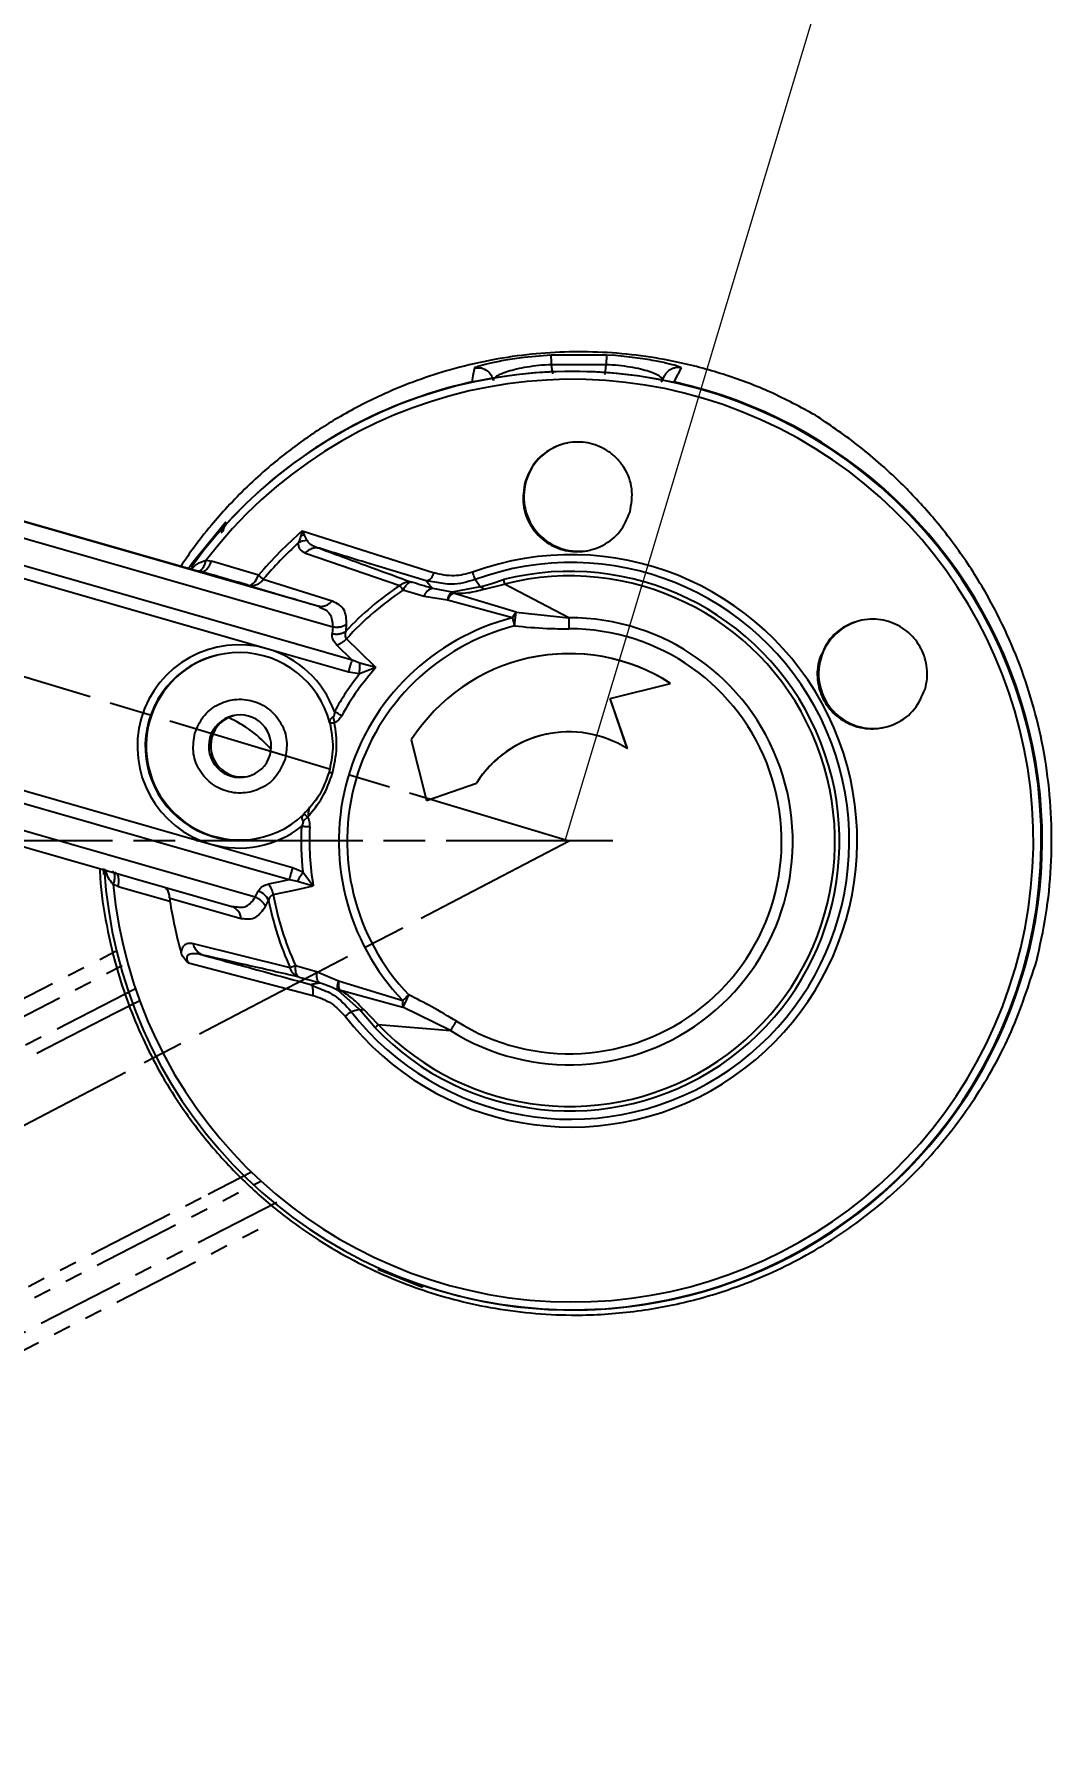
# Model space of a CAD drawing. Header units: millimetres. Extents: x 1663 to 4708, y 540 to 2693.
# Drawn here: x 4418.8 to 4492.1, y 1214.8 to 1337.5 of the extents above; entities that cross this region are included whole.
import ezdxf

# ---------------------------------------------------------------- set-up
doc = ezdxf.new("R2010")
doc.units = ezdxf.units.MM
doc.linetypes.add('AM_ISO08W050', pattern=[18, 12, -1.5, 3, -1.5])
doc.linetypes.add('PHANTOM', pattern=[12.7, 6.35, -1.27, 1.27, -1.27, 1.27, -1.27])
for name, color, linetype, lineweight in [('AM_5', 3, 'Continuous', 25), ('AM_7', 4, 'AM_ISO08W050', 25), ('标注', 3, 'Continuous', 13)]:
    doc.layers.add(name, color=color, linetype=linetype, lineweight=lineweight)
doc.styles.add('SLDTEXTSTYLE1', font='txt.shx', dxfattribs={"width": 0.7, "bigfont": 'gbcbig.shx'})
doc.dimstyles.new('SLDDIMSTYLE12$0', dxfattribs={"dimtxt": 12, "dimasz": 10, "dimexe": 0, "dimexo": 0.0625, "dimgap": 0.875, "dimtad": 1, "dimdec": 1, "dimlfac": 1.8, "dimrnd": 1e-09, "dimzin": 12, "dimdsep": 46, "dimtxsty": 'SLDTEXTSTYLE1', "dimcen": 0.09, "dimdle": 8.16, "dimclrd": 3, "dimclre": 3, "dimadec": 0, "dimazin": 3, "dimtfac": 1, "dimtdec": 1, "dimtofl": 0, "dimtmove": 0, "dimatfit": 3, "dimfxl": 0, "dimfrac": 2, "dimtolj": 1, "dimlwd": 5, "dimlwe": 5, "dimarcsym": 0})
doc.dimstyles.new('SLDDIMSTYLE12$2', dxfattribs={"dimtxt": 12, "dimasz": 10, "dimexe": 0, "dimexo": 0.0625, "dimgap": 0.875, "dimtad": 1, "dimdec": 1, "dimlfac": 1.8, "dimrnd": 1e-09, "dimzin": 12, "dimdsep": 46, "dimtxsty": 'SLDTEXTSTYLE1', "dimcen": 0.09, "dimdle": 8.16, "dimclrd": 3, "dimclre": 3, "dimadec": 0, "dimazin": 3, "dimtfac": 1, "dimtdec": 1, "dimtofl": 0, "dimtmove": 0, "dimatfit": 3, "dimfxl": 0, "dimfrac": 2, "dimtolj": 1, "dimlwd": 5, "dimlwe": 5, "dimarcsym": 0})

# ---------------------------------------------------------------- blocks, each defined once
blk = doc.blocks.new('*D78')
at = {"layer": 'Defpoints', "color": 0, "transparency": 16777216}
for p in [(4153.07, 1371.06), (4175.28, 1289.26), (4457.33, 1279.42), (4457.33, 1279.42), (4175.72, 1132.65)]:
    blk.add_point(p, dxfattribs=at)
at = {"layer": '标注', "color": 3, "linetype": 'Continuous', "lineweight": 5, "transparency": 16777216}
blk.add_arc((4457.33, 1279.42), 282.23, 165.2686, 205.498, dxfattribs=at)
at = {"layer": '标注', "color": 3, "transparency": 16777216}
for points in [[(4182.78, 1351.64), (4185.99, 1350.74), (4187.09, 1360.81)], [(4204.08, 1158.67), (4201.1, 1157.18), (4207.06, 1148.98)]]:
    blk.add_solid(points, dxfattribs=at)
at = {"layer": '标注', "color": 0, "transparency": 16777216, "insert": (4182.3, 1252.45), "char_height": 10, "attachment_point": 5, "rotation": 275.601, "style": 'SLDTEXTSTYLE1'}
blk.add_mtext('\\A1;60%%D', dxfattribs=at)
blk = doc.blocks.new('*D79')
at = {"layer": 'AM_5', "color": 3, "lineweight": 5, "transparency": 16777216}
blk.add_line((4206.77, 1279.45), (4205.32, 1279.45), dxfattribs=at)
at = {"layer": 'AM_5', "color": 3, "linetype": 'Continuous', "lineweight": 5, "transparency": 16777216}
blk.add_arc((4457.23, 1279.45), 251.91, 165.5129, 177.7254, dxfattribs=at)
at = {"layer": 'AM_5', "color": 3, "transparency": 16777216}
for points in [[(4211.72, 1342.92), (4214.93, 1342.02), (4216.02, 1352.1)], [(4207.18, 1289.42), (4203.85, 1289.48), (4205.32, 1279.45)]]:
    blk.add_solid(points, dxfattribs=at)
at = {"layer": 'Defpoints', "color": 0, "transparency": 16777216}
for p in [(4153.07, 1371.06), (4210.09, 1328.27), (4206.83, 1279.45), (4457.33, 1279.42), (4460.48, 1279.45)]:
    blk.add_point(p, dxfattribs=at)
at = {"layer": 'AM_5', "color": 0, "transparency": 16777216, "insert": (4201.2, 1317.17), "char_height": 12, "attachment_point": 5, "rotation": 81.6192, "style": 'SLDTEXTSTYLE1'}
blk.add_mtext('\\A1;15%%D', dxfattribs=at)
blk = doc.blocks.new('*D63')
at = {"layer": 'AM_5', "color": 3, "linetype": 'Continuous', "lineweight": 5, "transparency": 16777216}
for p, q in [((4220.4, 1352.02), (4237.83, 1409.88)), ((4465.25, 1341.38), (4247.4, 1407))]:
    blk.add_line(p, q, dxfattribs=at)
at = {"layer": 'AM_5', "color": 3, "lineweight": 5, "transparency": 16777216}
blk.add_line((4457.07, 1279.54), (4474.83, 1338.5), dxfattribs=at)
at = {"layer": 'AM_5', "color": 3, "transparency": 16777216}
for points in [[(4247.89, 1408.59), (4246.92, 1405.4), (4237.83, 1409.88)], [(4465.74, 1342.98), (4464.77, 1339.79), (4474.83, 1338.5)]]:
    blk.add_solid(points, dxfattribs=at)
at = {"layer": 'Defpoints', "color": 0, "transparency": 16777216}
for p in [(4237.83, 1409.88), (4220.38, 1351.96), (4457.05, 1279.48)]:
    blk.add_point(p, dxfattribs=at)
at = {"layer": 'AM_5', "color": 0, "transparency": 16777216, "insert": (4358.31, 1380.77), "char_height": 12, "attachment_point": 5, "rotation": 343.2384, "style": 'SLDTEXTSTYLE1'}
blk.add_mtext('\\A1;225', dxfattribs=at)

msp = doc.modelspace()

# ---------------------------------------------------------------- linework, layer by layer
at = {"color": 7, "linetype": 'Continuous', "lineweight": 25}
for p, q in [((4456.019, 1314.4), (4454.09, 1314.224)), ((4460.041, 1314.4), (4456.019, 1314.4)), ((4460.663, 1314.357), (4460.041, 1314.4)), ((4450.579, 1313.513), (4450.515, 1313.473)), ((4459.987, 1313.706), (4456.052, 1313.706)), ((4456.052, 1313.706), (4456.138, 1313.047)), ((4459.987, 1313.706), (4459.903, 1312.998)), ((4465.422, 1313.473), (4465.191, 1313.583)), ((4450.482, 1312.467), (4450.466, 1312.464)), ((4454.228, 1305.304), (4454.161, 1305.29)), ((4415.453, 1303.179), (4439.248, 1296.356)), ((4430.746, 1298.809), (4415.483, 1303.186)), ((4415.109, 1302.091), (4440.321, 1294.861)), ((4438.128, 1301.748), (4438.031, 1301.39)), ((4438.128, 1301.748), (4447.611, 1298.731)), ((4438.128, 1301.748), (4438.281, 1301.453)), ((4441.715, 1292.459), (4414.557, 1300.247)), ((4431.208, 1299.645), (4431.597, 1299.565)), ((4434.985, 1298.562), (4431.597, 1299.565)), ((4438.361, 1300.16), (4445.148, 1297.824)), ((4435.588, 1293.277), (4414.305, 1299.381)), ((4430.144, 1298.981), (4430.16, 1299.029)), ((4430.638, 1298.866), (4430.833, 1298.828)), ((4430.833, 1298.828), (4430.746, 1298.809)), ((4435.325, 1298.269), (4440.277, 1296.718)), ((4447.036, 1298.149), (4443.099, 1299.351)), ((4434.236, 1297.842), (4434.527, 1297.756)), ((4446.894, 1297.033), (4445.373, 1297.477)), ((4448.587, 1296.758), (4446.894, 1297.033)), ((4447.679, 1298.067), (4447.036, 1298.149)), ((4448.907, 1297.348), (4447.519, 1297.601)), ((4450.935, 1297.715), (4448.907, 1297.348)), ((4453.515, 1295.906), (4448.997, 1297.276)), ((4450.935, 1297.715), (4450.561, 1298.244)), ((4450.935, 1297.715), (4451.771, 1297.978)), ((4451.223, 1297.565), (4452.686, 1297.924)), ((4451.771, 1297.978), (4452.613, 1298.243)), ((4457.321, 1295.502), (4452.686, 1297.924)), ((4439.248, 1296.356), (4439.376, 1296.269)), ((4439.248, 1296.356), (4439.519, 1296.323)), ((4439.502, 1296.326), (4439.484, 1296.27)), ((4453.255, 1295.497), (4448.587, 1296.758)), ((4453.515, 1295.906), (4457.321, 1295.502)), ((4440.321, 1294.861), (4440.273, 1294.36)), ((4441.296, 1295.02), (4441.26, 1294.531)), ((4441.715, 1292.459), (4440.627, 1293.527)), ((4441.463, 1291.592), (4435.588, 1293.277)), ((4442.279, 1292.228), (4441.715, 1292.459)), ((4443.43, 1291.926), (4442.279, 1292.228)), ((4454.507, 1292.62), (4454.495, 1292.618)), ((4475.442, 1292.557), (4475.353, 1292.538)), ((4442.254, 1291.462), (4441.463, 1291.592)), ((4443.43, 1291.926), (4442.254, 1291.462)), ((4460.281, 1289.693), (4464.631, 1290.778)), ((4460.292, 1289.695), (4460.281, 1289.693)), ((4461.522, 1286.089), (4460.281, 1289.693)), ((4460.292, 1289.695), (4464.642, 1290.78)), ((4461.533, 1286.092), (4460.292, 1289.695)), ((4464.642, 1290.78), (4464.631, 1290.778)), ((4427.09, 1288.11), (4427.157, 1288.124)), ((4440.105, 1287.993), (4440.14, 1287.914)), ((4440.342, 1288.35), (4440.448, 1287.947)), ((4431.483, 1286.884), (4431.628, 1286.915)), ((4445.977, 1286.716), (4447.062, 1282.366)), ((4461.533, 1286.092), (4461.522, 1286.089)), ((4410.274, 1285.322), (4431.557, 1279.219)), ((4410.03, 1284.458), (4437.188, 1276.67)), ((4447.062, 1282.366), (4450.666, 1283.606)), ((4447.073, 1282.368), (4450.677, 1283.609)), ((4450.677, 1283.609), (4450.666, 1283.606)), ((4434.74, 1275.395), (4409.528, 1282.625)), ((4447.073, 1282.368), (4447.062, 1282.366)), ((4409.252, 1281.551), (4433.06, 1274.723)), ((4438.503, 1281.163), (4438.2, 1280.878)), ((4431.557, 1279.219), (4437.432, 1277.534)), ((4423.801, 1277.453), (4423.828, 1277.044)), ((4437.432, 1277.534), (4438.172, 1277.226)), ((4424.891, 1276.178), (4424.519, 1276.318)), ((4424.891, 1276.178), (4428.608, 1275.126)), ((4437.188, 1276.67), (4437.788, 1276.565)), ((4437.788, 1276.565), (4438.923, 1276.208)), ((4438.172, 1277.226), (4438.923, 1276.208)), ((4428.592, 1275.32), (4433.729, 1273.879)), ((4434.74, 1275.395), (4434.963, 1275.839)), ((4435.482, 1274.742), (4435.708, 1275.169)), ((4433.046, 1274.727), (4433.212, 1274.73)), ((4433.304, 1274.669), (4433.286, 1274.614)), ((4437.261, 1270.316), (4430.301, 1272.05)), ((4429.952, 1270.669), (4438.897, 1268.339)), ((4437.634, 1270.487), (4439.157, 1270.051)), ((4439.157, 1270.051), (4440.738, 1269.381)), ((4490.022, 1270.169), (4490.006, 1270.166)), ((4438.8, 1269.056), (4438.715, 1269.129)), ((4438.715, 1269.129), (4439.239, 1268.886)), ((4440.738, 1269.381), (4445.359, 1267.96)), ((4426.433, 1267.95), (4424.673, 1267.046)), ((4442.226, 1267.341), (4440.699, 1268.719)), ((4440.812, 1268.729), (4445.364, 1267.479)), ((4441.653, 1267.174), (4442.226, 1267.341)), ((4442.839, 1266.627), (4442.226, 1267.341)), ((4443.599, 1266.232), (4442.549, 1267.311)), ((4443.37, 1266.007), (4442.839, 1266.627)), ((4448.806, 1265.801), (4445.364, 1267.479)), ((4443.599, 1266.232), (4448.806, 1265.801)), ((4431.354, 1254.036), (4434.464, 1255.633)), ((4443.557, 1248.637), (4446.789, 1247.355)), ((4446.799, 1247.483), (4446.796, 1247.477)), ((4464.664, 1246.474), (4464.68, 1246.478))]:
    msp.add_line(p, q, dxfattribs=at)
at = {"color": 7, "linetype": 'PHANTOM', "lineweight": 25}
for p, q in [((4403.215, 1260.488), (4425.235, 1271.795)), ((4403.709, 1259.459), (4425.555, 1270.677)), ((4426.128, 1268.807), (4404.568, 1257.737)), ((4424.673, 1267.046), (4404.976, 1256.932)), ((4412.071, 1243.126), (4435.158, 1254.98)), ((4411.657, 1243.923), (4431.354, 1254.036)), ((4436.291, 1253.426), (4412.96, 1241.446)), ((4413.493, 1240.473), (4435.526, 1251.787))]:
    msp.add_line(p, q, dxfattribs=at)
at = {"color": 7, "linetype": 'Continuous', "lineweight": 25, "flags": 128}
for points in [[(4450.515, 1313.473), (4450.409, 1312.908), (4450.327, 1312.463)], [(4464.89, 1312.463), (4465.188, 1313.029), (4465.422, 1313.473)], [(4450.584, 1312.489), (4450.55, 1312.489), (4450.327, 1312.463)], [(4464.206, 1312.936), (4463.965, 1312.479), (4463.945, 1312.442)], [(4432.617, 1302.373), (4430.251, 1299.478), (4429.886, 1298.966)], [(4432.693, 1302.286), (4432.651, 1302.335), (4432.617, 1302.373)], [(4434.236, 1297.842), (4434.328, 1297.834), (4434.426, 1297.857), (4434.527, 1297.911), (4434.629, 1297.994), (4434.729, 1298.105), (4434.823, 1298.239), (4434.91, 1298.393), (4434.985, 1298.562)], [(4443.43, 1291.926), (4442.25, 1293.081), (4441.322, 1293.99)], [(4435.702, 1276.35), (4436.535, 1276.529), (4437.188, 1276.67)], [(4436.046, 1275.591), (4437.658, 1275.937), (4438.923, 1276.208)], [(4446.796, 1247.477), (4446.792, 1247.409), (4446.789, 1247.355)]]:
    msp.add_lwpolyline(points, dxfattribs=at)
at = {"color": 7, "linetype": 'Continuous', "lineweight": 25}
for centre, radius, start, end in [((4457.565, 1279.47), 33.749, 343.99795, 144.37216), ((4457.58, 1279.472), 33.75, 343.99967, 102.14019), ((4457.556, 1279.468), 33.187, 185.44631, 142.55572), ((4457.608, 1279.481), 33.776, 102.44988, 137.53256), ((4457.608, 1279.479), 33.778, 251.33315, 77.54961), ((4458.013, 1304.219), 3.937, 102.14289, 164.00219), ((4458.013, 1304.219), 3.937, 163.99967, 282.14019), ((4457.535, 1279.464), 29.55, 131.05303, 139.73783), ((4457.53, 1279.463), 29.098, 132.57575, 139.73778), ((4438.462, 1299.81), 1.245, 89.51081, 119.80629), ((4438.575, 1299.769), 1.71, 99.92431, 108.57758), ((4457.483, 1279.452), 20.585, 217.80792, 110.19454), ((4434.479, 1298.826), 1.013, 256.13749, 326.65871), ((4408.461, 1267.453), 40.882, 48.9186, 49.54784), ((4457.474, 1279.45), 20.025, 217.80792, 110.19454), ((4457.387, 1279.431), 19.408, 223.76375, 104.2387), ((4457.379, 1279.43), 19.081, 223.76387, 104.23864), ((4446.84, 1298.918), 0.793, 284.25693, 346.38415), ((4457.384, 1279.432), 22.091, 123.62673, 136.87996), ((4457.38, 1279.431), 21.676, 123.6355, 137.80261), ((4473.003, 1315.684), 33.09, 212.6677, 213.38343), ((4447.651, 1296.827), 0.785, 99.68998, 164.75306), ((4449.669, 1296.323), 1.166, 125.1911, 158.08506), ((4454.64, 1294.903), 1.507, 138.28952, 156.79982), ((4457.349, 1279.423), 16.587, 104.28896, 223.71352), ((4457.347, 1279.422), 15.988, 104.28897, 223.71351), ((4457.349, 1279.423), 16.079, 237.90451, 90.09862), ((4457.346, 1279.422), 15.284, 237.90204, 90.10104), ((4546.264, 1318.582), 95.831, 193.93929, 194.29763), ((4479.227, 1291.472), 3.937, 102.14289, 164.00219), ((4433.573, 1286.248), 7.312, 74.0024, 254.00006), ((4433.578, 1286.249), 6.75, 14.63064, 164.00143), ((4433.646, 1286.264), 6.75, 102.1429, 164.00218), ((4433.573, 1286.248), 7.312, 19.98893, 73.99815), ((4457.335, 1279.421), 13.499, 57.28113, 147.28505), ((4457.346, 1279.423), 13.499, 57.2812, 102.14227), ((4479.227, 1291.471), 3.937, 163.99967, 282.14019), ((4457.364, 1279.427), 19.317, 141.46177, 151.14852), ((4457.362, 1279.426), 18.717, 138.10256, 151.14854), ((4433.646, 1286.264), 2.25, 343.99745, 164.00009), ((4433.791, 1286.295), 2.25, 104.03604, 164.00205), ((4370.384, 1161.551), 145.215, 60.91799, 61.15396), ((4433.579, 1286.249), 6.75, 163.9984, 313.36529), ((4433.646, 1286.264), 6.75, 163.99975, 282.14011), ((4429.184, 1280.243), 8.855, 40.83204, 65.81779), ((4457.335, 1279.42), 7.874, 57.88144, 147.88541), ((4433.646, 1286.263), 2.25, 163.99745, 344.00009), ((4433.791, 1286.295), 2.25, 163.99943, 280.24751), ((4457.346, 1279.423), 7.874, 102.14271, 147.88527), ((4433.573, 1286.247), 7.312, 253.99862, 308.0114), ((4457.365, 1279.426), 19.318, 176.85372, 186.53999), ((4457.363, 1279.426), 18.719, 176.85373, 189.89901), ((4457.565, 1279.468), 33.748, 183.43897, 344.001), ((4434.352, 1275.279), 1.723, 10.4509, 38.42547), ((4457.536, 1279.463), 29.252, 188.52543, 195.91771), ((4434.529, 1274.607), 1.307, 25.50508, 70.60837), ((4457.387, 1279.431), 22.093, 191.12072, 204.365), ((4457.382, 1279.43), 21.678, 190.19887, 204.3629), ((4496.467, 1140.916), 142.302, 114.42078, 114.58603), ((4457.581, 1279.471), 33.748, 282.14308, 344.002), ((4446.813, 1267.735), 1.471, 171.18744, 190.00395), ((4571.251, 1137.127), 181.565, 133.70869, 133.89737), ((4498.381, 1242.757), 58.497, 154.02865, 154.99957)]:
    msp.add_arc(centre, radius, start, end, dxfattribs=at)
for points, knots in [([(4475.055, 1310.075), (4473.999, 1310.646), (4471.968, 1311.741), (4468.654, 1313.002), (4464.648, 1314.097), (4459.796, 1314.74), (4454.173, 1314.559), (4449.717, 1313.671), (4446.368, 1312.588), (4443.688, 1311.499), (4440.94, 1310.084), (4438.175, 1308.307), (4435.967, 1306.588), (4434.167, 1304.954), (4432.794, 1303.554), (4431.471, 1302.044), (4430.339, 1300.621), (4429.656, 1299.597), (4429.39, 1299.198)], [0, 0, 0, 0, 0.0716141, 0.1376427, 0.2038002, 0.3043716, 0.402157, 0.5046925, 0.5521038, 0.6009821, 0.6712151, 0.7340966, 0.7994339, 0.8433201, 0.8852981, 0.9222529, 0.9697109, 1, 1, 1, 1]), ([(4454.09, 1314.224), (4453.628, 1314.16), (4452.693, 1314.028), (4451.651, 1313.811), (4450.887, 1313.622), (4450.683, 1313.55), (4450.579, 1313.513)], [0, 0, 0, 0, 0.2467046, 0.4997683, 0.7468748, 1, 1, 1, 1]), ([(4456.019, 1314.4), (4456.019, 1314.388), (4456.019, 1314.365), (4456.025, 1314.214), (4456.036, 1313.992), (4456.047, 1313.8), (4456.052, 1313.706)], [0, 0, 0, 0, 0.244843, 0.5001263, 0.7553423, 1, 1, 1, 1]), ([(4460.041, 1314.4), (4460.039, 1314.388), (4460.034, 1314.364), (4460.022, 1314.213), (4460.006, 1313.995), (4459.994, 1313.802), (4459.988, 1313.706)], [0, 0, 0, 0, 0.2506754, 0.4980464, 0.7510697, 1, 1, 1, 1]), ([(4465.191, 1313.583), (4465.016, 1313.636), (4464.672, 1313.74), (4463.65, 1313.965), (4462.317, 1314.197), (4461.211, 1314.304), (4460.663, 1314.357)], [0, 0, 0, 0, 0.2491031, 0.4901997, 0.7472817, 1, 1, 1, 1]), ([(4450.515, 1313.473), (4450.685, 1313.488), (4451.023, 1313.517), (4451.455, 1313.291), (4451.75, 1312.963), (4451.825, 1312.707), (4451.863, 1312.58)], [0, 0, 0, 0, 0.2799949, 0.5581407, 0.7800037, 1, 1, 1, 1]), ([(4456.052, 1313.706), (4455.749, 1313.689), (4455.142, 1313.654), (4454.286, 1313.537), (4453.529, 1313.386), (4452.695, 1313.156), (4451.984, 1312.851), (4451.904, 1312.671), (4451.863, 1312.58)], [0, 0, 0, 0, 0.1216848, 0.2436394, 0.3665866, 0.4908705, 0.7427966, 1, 1, 1, 1]), ([(4464.074, 1312.579), (4464.046, 1312.67), (4463.991, 1312.851), (4463.311, 1313.155), (4462.495, 1313.386), (4461.749, 1313.537), (4460.898, 1313.655), (4460.291, 1313.689), (4459.988, 1313.706)], [0, 0, 0, 0, 0.25669183, 0.50843056, 0.63281467, 0.75589912, 0.87804396, 1, 1, 1, 1]), ([(4465.422, 1313.473), (4465.348, 1313.485), (4465.199, 1313.509), (4464.972, 1313.487), (4464.754, 1313.424), (4464.554, 1313.318), (4464.381, 1313.174), (4464.264, 1313.043), (4464.22, 1312.954), (4464.21, 1312.934)], [0, 0, 0, 0, 0.1570011, 0.3172009, 0.4773885, 0.6343544, 0.7913438, 0.9515396, 1, 1, 1, 1]), ([(4490.967, 1270.781), (4491.217, 1271.89), (4491.717, 1274.107), (4492.062, 1277.571), (4492.088, 1281.052), (4491.771, 1284.489), (4491.137, 1287.821), (4490.215, 1291.003), (4489.037, 1294.008), (4487.521, 1297.053), (4485.649, 1300.041), (4483.459, 1302.858), (4480.877, 1305.601), (4477.948, 1308.131), (4476.034, 1309.417), (4475.055, 1310.075)], [0, 0, 0, 0, 0.0627951, 0.1255982, 0.1880794, 0.2505771, 0.3126556, 0.3746993, 0.4372762, 0.5009385, 0.5820109, 0.6649965, 0.7507977, 0.8724761, 1, 1, 1, 1]), ([(4461.719, 1303.117), (4461.811, 1303.67), (4461.99, 1304.751), (4461.484, 1306.087), (4460.821, 1306.945), (4460.229, 1307.453), (4459.568, 1307.827), (4458.863, 1308.064), (4458.135, 1308.164), (4457.405, 1308.128), (4456.689, 1307.958), (4455.774, 1307.549), (4454.745, 1306.696), (4454.362, 1305.773), (4454.161, 1305.29)], [0, 0, 0, 0, 0.1454096, 0.2843678, 0.3500183, 0.4113214, 0.4701235, 0.5269841, 0.5816264, 0.6365696, 0.6922624, 0.749136, 0.868448, 1, 1, 1, 1]), ([(4454.161, 1305.29), (4454.072, 1304.732), (4453.893, 1303.616), (4454.498, 1302.056), (4455.443, 1301.057), (4456.362, 1300.556), (4457.056, 1300.334), (4457.764, 1300.242), (4458.466, 1300.278), (4459.156, 1300.438), (4460.065, 1300.831), (4461.113, 1301.675), (4461.509, 1302.617), (4461.719, 1303.117)], [0, 0, 0, 0, 0.1426319, 0.2854821, 0.4161443, 0.4747377, 0.529504, 0.5816768, 0.6338546, 0.6858561, 0.7410149, 0.8625746, 1, 1, 1, 1]), ([(4432.617, 1302.373), (4432.562, 1302.306), (4432.455, 1302.176), (4432.358, 1301.944), (4432.316, 1301.744), (4432.325, 1301.625), (4432.329, 1301.587)], [0, 0, 0, 0, 0.3001412, 0.5845824, 0.8690123, 1, 1, 1, 1]), ([(4432.693, 1302.286), (4432.641, 1302.221), (4432.537, 1302.09), (4432.445, 1301.883), (4432.425, 1301.745), (4432.417, 1301.691)], [0, 0, 0, 0, 0.3723099, 0.7541245, 1, 1, 1, 1]), ([(4437.843, 1300.891), (4437.841, 1300.8), (4437.838, 1300.606), (4437.995, 1300.336), (4438.216, 1300.23), (4438.361, 1300.16)], [0, 0, 0, 0, 0.2320046, 0.4979825, 1, 1, 1, 1]), ([(4438.031, 1301.39), (4437.997, 1301.286), (4437.939, 1301.108), (4437.872, 1300.955), (4437.843, 1300.891)], [0, 0, 0, 0, 0.5830316, 1, 1, 1, 1]), ([(4438.473, 1301.055), (4438.443, 1301.12), (4438.387, 1301.242), (4438.314, 1301.386), (4438.281, 1301.453)], [0, 0, 0, 0, 0.5364801, 1, 1, 1, 1]), ([(4438.473, 1301.055), (4438.511, 1300.999), (4438.597, 1300.869), (4438.894, 1300.675), (4439.175, 1300.568), (4439.364, 1300.497)], [0, 0, 0, 0, 0.2031095, 0.4647797, 1, 1, 1, 1]), ([(4430.16, 1299.029), (4430.335, 1299.181), (4430.642, 1299.449), (4431.037, 1299.586), (4431.208, 1299.645)], [0, 0, 0, 0, 0.5684211, 1, 1, 1, 1]), ([(4430.638, 1298.866), (4430.693, 1298.872), (4430.805, 1298.884), (4430.971, 1299.051), (4431.116, 1299.31), (4431.178, 1299.536), (4431.208, 1299.645)], [0, 0, 0, 0, 0.2432266, 0.5000017, 0.7567759, 1, 1, 1, 1]), ([(4430.833, 1298.828), (4430.895, 1298.823), (4431.022, 1298.814), (4431.238, 1298.966), (4431.444, 1299.222), (4431.547, 1299.453), (4431.597, 1299.565)], [0, 0, 0, 0, 0.2423334, 0.4999392, 0.757578, 1, 1, 1, 1]), ([(4439.364, 1300.497), (4439.278, 1300.512), (4439.103, 1300.543), (4438.829, 1300.487), (4438.57, 1300.364), (4438.43, 1300.227), (4438.361, 1300.16)], [0, 0, 0, 0, 0.2454954, 0.5, 0.7545047, 1, 1, 1, 1]), ([(4439.364, 1300.497), (4440.618, 1300.034), (4442.771, 1299.24), (4445.065, 1298.408), (4446.024, 1298.06)], [0, 0, 0, 0, 0.5820752, 1, 1, 1, 1]), ([(4443.099, 1299.351), (4443.015, 1299.377), (4441.752, 1299.762), (4440.517, 1300.142), (4439.364, 1300.497)], [0, 0, 0, 0, 0.0662016, 1, 1, 1, 1]), ([(4434.236, 1297.842), (4433.595, 1298.028), (4432.459, 1298.357), (4431.327, 1298.685), (4430.833, 1298.828)], [0, 0, 0, 0, 0.5642907, 1, 1, 1, 1]), ([(4450.377, 1298.771), (4449.937, 1298.655), (4448.989, 1298.404), (4448.092, 1298.617), (4447.611, 1298.731)], [0, 0, 0, 0, 0.4644483, 1, 1, 1, 1]), ([(4434.527, 1297.756), (4435.381, 1297.503), (4436.934, 1297.041), (4438.529, 1296.569), (4439.248, 1296.356)], [0, 0, 0, 0, 0.5495061, 1, 1, 1, 1]), ([(4446.024, 1298.061), (4445.972, 1298.062), (4445.902, 1298.063), (4445.789, 1298.007), (4445.674, 1297.922), (4445.521, 1297.751), (4445.422, 1297.569), (4445.373, 1297.478)], [0, 0, 0, 0, 0.2498451, 0.3419699, 0.5003268, 0.7501647, 1, 1, 1, 1]), ([(4447.519, 1297.601), (4447.243, 1297.686), (4446.743, 1297.839), (4446.246, 1297.992), (4446.024, 1298.06)], [0, 0, 0, 0, 0.5530907, 1, 1, 1, 1]), ([(4447.519, 1297.601), (4447.428, 1297.704), (4447.266, 1297.887), (4447.106, 1298.069), (4447.036, 1298.149)], [0, 0, 0, 0, 0.5617548, 1, 1, 1, 1]), ([(4450.561, 1298.244), (4450.001, 1298.081), (4449.029, 1297.799), (4448.08, 1297.987), (4447.679, 1298.067)], [0, 0, 0, 0, 0.5775061, 1, 1, 1, 1]), ([(4448.587, 1296.758), (4448.607, 1296.84), (4448.648, 1297.004), (4448.728, 1297.188), (4448.807, 1297.299), (4448.867, 1297.338), (4448.897, 1297.346), (4448.906, 1297.348), (4448.907, 1297.348)], [0, 0, 0, 0, 0.2498824, 0.4997694, 0.7496604, 0.9255481, 0.9908934, 1, 1, 1, 1]), ([(4448.997, 1297.276), (4448.997, 1297.276), (4448.997, 1297.276), (4448.997, 1297.276), (4448.997, 1297.276), (4448.983, 1297.295), (4448.955, 1297.329), (4448.924, 1297.341), (4448.907, 1297.348)], [0, 0, 0, 0, 0.0000335, 0.000106, 0.0003683, 0.001362, 0.4820163, 1, 1, 1, 1]), ([(4448.997, 1297.276), (4449.126, 1297.271), (4449.48, 1297.259), (4450.233, 1297.304), (4450.835, 1297.463), (4451.223, 1297.565)], [0, 0, 0, 0, 0.1685681, 0.4640042, 1, 1, 1, 1]), ([(4450.935, 1297.715), (4450.978, 1297.713), (4451.063, 1297.709), (4451.17, 1297.613), (4451.223, 1297.565)], [0, 0, 0, 0, 0.5021576, 1, 1, 1, 1]), ([(4439.376, 1296.269), (4439.667, 1296.139), (4440.243, 1295.882), (4440.295, 1295.199), (4440.321, 1294.861)], [0, 0, 0, 0, 0.504897, 1, 1, 1, 1]), ([(4439.519, 1296.323), (4439.614, 1296.335), (4439.804, 1296.359), (4440.07, 1296.5), (4440.209, 1296.647), (4440.277, 1296.718)], [0, 0, 0, 0, 0.3395659, 0.6771788, 1, 1, 1, 1]), ([(4440.277, 1296.718), (4440.615, 1296.553), (4441.24, 1296.247), (4441.279, 1295.406), (4441.296, 1295.02)], [0, 0, 0, 0, 0.5395057, 1, 1, 1, 1]), ([(4453.401, 1294.915), (4453.413, 1295), (4453.437, 1295.176), (4453.452, 1295.443), (4453.499, 1295.71), (4453.509, 1295.837), (4453.515, 1295.906)], [0, 0, 0, 0, 0.2100867, 0.4354712, 0.6954439, 1, 1, 1, 1]), ([(4440.321, 1294.861), (4440.405, 1294.847), (4440.575, 1294.82), (4440.835, 1294.839), (4441.085, 1294.902), (4441.226, 1294.98), (4441.296, 1295.02)], [0, 0, 0, 0, 0.2424888, 0.4944094, 0.7492399, 1, 1, 1, 1]), ([(4453.401, 1294.915), (4454.178, 1294.844), (4455.482, 1294.724), (4456.791, 1294.711), (4457.319, 1294.706)], [0, 0, 0, 0, 0.5961974, 1, 1, 1, 1]), ([(4482.954, 1290.374), (4483.012, 1290.622), (4483.125, 1291.11), (4483.112, 1291.873), (4482.967, 1292.604), (4482.69, 1293.284), (4482.296, 1293.897), (4481.618, 1294.617), (4480.497, 1295.271), (4478.933, 1295.495), (4477.366, 1295.083), (4476.024, 1294.087), (4475.573, 1293.047), (4475.353, 1292.538)], [0, 0, 0, 0, 0.0608535, 0.1193328, 0.1758288, 0.2307749, 0.2847904, 0.339989, 0.4550176, 0.579343, 0.7165648, 0.8612718, 1, 1, 1, 1]), ([(4440.273, 1294.36), (4440.359, 1294.347), (4440.534, 1294.32), (4440.8, 1294.343), (4441.051, 1294.41), (4441.191, 1294.491), (4441.26, 1294.531)], [0, 0, 0, 0, 0.2465031, 0.5000051, 0.7535045, 1, 1, 1, 1]), ([(4440.627, 1293.527), (4440.518, 1293.657), (4440.286, 1293.933), (4440.278, 1294.213), (4440.273, 1294.36)], [0, 0, 0, 0, 0.471381, 1, 1, 1, 1]), ([(4441.322, 1293.99), (4441.269, 1293.938), (4441.162, 1293.832), (4440.984, 1293.7), (4440.802, 1293.593), (4440.685, 1293.549), (4440.627, 1293.527)], [0, 0, 0, 0, 0.2474529, 0.4999677, 0.7524992, 1, 1, 1, 1]), ([(4441.26, 1294.531), (4441.231, 1294.428), (4441.191, 1294.282), (4441.24, 1294.095), (4441.295, 1294.024), (4441.322, 1293.99)], [0, 0, 0, 0, 0.5578773, 0.7889784, 1, 1, 1, 1]), ([(4442.254, 1291.462), (4442.256, 1291.532), (4442.26, 1291.674), (4442.267, 1291.878), (4442.273, 1292.068), (4442.277, 1292.175), (4442.279, 1292.228)], [0, 0, 0, 0, 0.250968, 0.5042543, 0.7553572, 1, 1, 1, 1]), ([(4475.353, 1292.538), (4475.294, 1292.282), (4475.181, 1291.795), (4475.195, 1291.036), (4475.336, 1290.319), (4475.603, 1289.653), (4475.982, 1289.052), (4476.635, 1288.338), (4477.74, 1287.665), (4479.306, 1287.408), (4480.903, 1287.805), (4482.278, 1288.812), (4482.735, 1289.867), (4482.954, 1290.374)], [0, 0, 0, 0, 0.06397863, 0.1218211, 0.17743232, 0.23069626, 0.2827302, 0.33609245, 0.449634, 0.58030579, 0.7241629, 0.86755986, 1, 1, 1, 1]), ([(4440.444, 1288.748), (4440.441, 1288.663), (4440.437, 1288.544), (4440.4, 1288.417), (4440.369, 1288.368), (4440.35, 1288.355), (4440.342, 1288.35)], [0, 0, 0, 0, 0.5873569, 0.8346977, 0.9249512, 1, 1, 1, 1]), ([(4440.968, 1288.458), (4440.901, 1288.351), (4440.799, 1288.188), (4440.611, 1288.019), (4440.501, 1287.971), (4440.448, 1287.947)], [0, 0, 0, 0, 0.4918514, 0.7535128, 1, 1, 1, 1]), ([(4440.109, 1287.954), (4440.223, 1287.352), (4440.441, 1286.205), (4440.181, 1284.972), (4440.058, 1284.387)], [0, 0, 0, 0, 0.5248896, 1, 1, 1, 1]), ([(4440.342, 1288.35), (4440.301, 1288.328), (4440.216, 1288.282), (4440.131, 1288.18), (4440.088, 1288.073), (4440.102, 1287.992), (4440.109, 1287.954)], [0, 0, 0, 0, 0.2175002, 0.4456339, 0.7453176, 1, 1, 1, 1]), ([(4440.448, 1287.947), (4440.404, 1287.936), (4440.313, 1287.914), (4440.203, 1287.905), (4440.13, 1287.91), (4440.116, 1287.94), (4440.109, 1287.954)], [0, 0, 0, 0, 0.2175407, 0.446787, 0.7432095, 1, 1, 1, 1]), ([(4440.306, 1284.313), (4440.439, 1284.931), (4440.707, 1286.17), (4440.534, 1287.353), (4440.448, 1287.947)], [0, 0, 0, 0, 0.4984638, 1, 1, 1, 1]), ([(4440.058, 1284.387), (4439.852, 1283.825), (4439.42, 1282.643), (4438.629, 1281.79), (4438.213, 1281.342)], [0, 0, 0, 0, 0.4752705, 1, 1, 1, 1]), ([(4438.503, 1281.163), (4438.892, 1281.622), (4439.665, 1282.531), (4440.093, 1283.723), (4440.306, 1284.313)], [0, 0, 0, 0, 0.5045108, 1, 1, 1, 1]), ([(4440.306, 1284.313), (4440.27, 1284.324), (4440.196, 1284.345), (4440.117, 1284.368), (4440.066, 1284.384), (4440.061, 1284.386), (4440.058, 1284.387)], [0, 0, 0, 0, 0.2492627, 0.5044271, 0.7572703, 1, 1, 1, 1]), ([(4438.2, 1280.878), (4438.178, 1280.917), (4438.133, 1280.996), (4438.111, 1281.117), (4438.13, 1281.242), (4438.184, 1281.307), (4438.213, 1281.342)], [0, 0, 0, 0, 0.2051839, 0.4197613, 0.6800214, 1, 1, 1, 1]), ([(4438.503, 1281.163), (4438.47, 1281.198), (4438.401, 1281.27), (4438.319, 1281.332), (4438.251, 1281.361), (4438.227, 1281.349), (4438.213, 1281.342)], [0, 0, 0, 0, 0.2283661, 0.4781223, 0.7150622, 1, 1, 1, 1]), ([(4438.673, 1280.453), (4438.673, 1280.577), (4438.673, 1280.769), (4438.604, 1281.013), (4438.536, 1281.114), (4438.503, 1281.163)], [0, 0, 0, 0, 0.4836103, 0.7508269, 1, 1, 1, 1]), ([(4438.584, 1281.267), (4438.579, 1281.337), (4438.565, 1281.563), (4438.635, 1281.78), (4438.684, 1281.93)], [0, 0, 0, 0, 0.3105302, 1, 1, 1, 1]), ([(4438.076, 1280.486), (4438.117, 1280.558), (4438.176, 1280.662), (4438.213, 1280.789), (4438.213, 1280.849), (4438.204, 1280.869), (4438.2, 1280.878)], [0, 0, 0, 0, 0.5788982, 0.8325061, 0.9242536, 1, 1, 1, 1]), ([(4423.559, 1277.448), (4423.565, 1277.241), (4423.603, 1275.887), (4424.011, 1273.372), (4424.947, 1269.371), (4426.66, 1264.899), (4429.075, 1260.69), (4431.703, 1257.263), (4434.242, 1254.606), (4436.829, 1252.424), (4439.357, 1250.662), (4441.771, 1249.261), (4444.19, 1248.111), (4447.418, 1246.86), (4451.818, 1245.705), (4456.957, 1245.223), (4461.722, 1245.484), (4465.728, 1246.202), (4470.014, 1247.497), (4474.539, 1249.562), (4479.166, 1252.659), (4483.244, 1256.467), (4486.627, 1260.85), (4489.311, 1265.661), (4490.416, 1269.076), (4490.967, 1270.781)], [0, 0, 0, 0, 0.00690461, 0.0451883, 0.08283495, 0.13974833, 0.19650273, 0.2340919, 0.27350438, 0.30976804, 0.3380985, 0.36810574, 0.39538295, 0.42019079, 0.47424837, 0.53427599, 0.57764847, 0.62021225, 0.65871271, 0.71468253, 0.77202122, 0.82888477, 0.88558838, 0.94288579, 1, 1, 1, 1]), ([(4424.519, 1276.318), (4424.401, 1276.468), (4424.14, 1276.796), (4424.023, 1277.188), (4423.959, 1277.401)], [0, 0, 0, 0, 0.4544713, 1, 1, 1, 1]), ([(4424.447, 1277.272), (4424.49, 1277.24), (4424.578, 1277.173), (4424.632, 1276.947), (4424.619, 1276.653), (4424.552, 1276.428), (4424.519, 1276.318)], [0, 0, 0, 0, 0.2407228, 0.4965557, 0.7542523, 1, 1, 1, 1]), ([(4424.891, 1276.178), (4424.908, 1276.299), (4424.943, 1276.549), (4424.904, 1276.873), (4424.8, 1277.114), (4424.687, 1277.171), (4424.632, 1277.199)], [0, 0, 0, 0, 0.2424241, 0.5000639, 0.757669, 1, 1, 1, 1]), ([(4434.963, 1275.839), (4435.055, 1275.972), (4435.214, 1276.201), (4435.558, 1276.306), (4435.702, 1276.35)], [0, 0, 0, 0, 0.5822537, 1, 1, 1, 1]), ([(4438.172, 1277.226), (4438.137, 1277.166), (4438.066, 1277.044), (4437.964, 1276.869), (4437.868, 1276.704), (4437.814, 1276.611), (4437.788, 1276.565)], [0, 0, 0, 0, 0.2477926, 0.5000002, 0.7522078, 1, 1, 1, 1]), ([(4428.592, 1275.32), (4428.583, 1275.421), (4428.566, 1275.639), (4428.448, 1275.916), (4428.319, 1276.041), (4428.257, 1276.101)], [0, 0, 0, 0, 0.31238, 0.6677205, 1, 1, 1, 1]), ([(4428.592, 1275.32), (4428.593, 1275.285), (4428.595, 1275.221), (4428.604, 1275.156), (4428.608, 1275.126)], [0, 0, 0, 0, 0.5485339, 1, 1, 1, 1]), ([(4433.212, 1274.73), (4433.521, 1274.683), (4434.139, 1274.587), (4434.54, 1275.126), (4434.74, 1275.395)], [0, 0, 0, 0, 0.5010464, 1, 1, 1, 1]), ([(4435.482, 1274.742), (4435.444, 1274.813), (4435.366, 1274.955), (4435.187, 1275.141), (4434.977, 1275.295), (4434.818, 1275.362), (4434.74, 1275.395)], [0, 0, 0, 0, 0.2507607, 0.5055916, 0.7575122, 1, 1, 1, 1]), ([(4436.046, 1275.591), (4436, 1275.574), (4435.905, 1275.539), (4435.775, 1275.399), (4435.734, 1275.26), (4435.708, 1275.169)], [0, 0, 0, 0, 0.2413974, 0.5018091, 1, 1, 1, 1]), ([(4433.295, 1274.612), (4433.295, 1274.612), (4433.226, 1274.675), (4433.136, 1274.702), (4433.046, 1274.727)], [0, 0, 0, 0, 0.006595, 1, 1, 1, 1]), ([(4433.729, 1273.879), (4433.709, 1273.975), (4433.668, 1274.173), (4433.517, 1274.432), (4433.369, 1274.552), (4433.295, 1274.612)], [0, 0, 0, 0, 0.3235264, 0.6618766, 1, 1, 1, 1]), ([(4433.729, 1273.879), (4434.1, 1273.833), (4434.789, 1273.749), (4435.264, 1274.429), (4435.482, 1274.742)], [0, 0, 0, 0, 0.5390753, 1, 1, 1, 1]), ([(4430.301, 1272.05), (4430.158, 1272.071), (4429.903, 1272.108), (4429.627, 1271.96), (4429.464, 1271.734), (4429.424, 1271.534), (4429.406, 1271.44)], [0, 0, 0, 0, 0.37521, 0.6669858, 0.8447724, 1, 1, 1, 1]), ([(4429.952, 1270.669), (4429.821, 1270.782), (4429.58, 1270.989), (4429.461, 1271.299), (4429.406, 1271.44)], [0, 0, 0, 0, 0.5416834, 1, 1, 1, 1]), ([(4430.975, 1271.236), (4430.791, 1271.276), (4430.477, 1271.344), (4430.135, 1271.334), (4429.955, 1271.27), (4429.87, 1271.208), (4429.818, 1271.126), (4429.803, 1271.018), (4429.828, 1270.901), (4429.879, 1270.783), (4429.926, 1270.709), (4429.952, 1270.669)], [0, 0, 0, 0, 0.3392548, 0.5783472, 0.6635743, 0.7304267, 0.7889961, 0.8436092, 0.8910481, 0.9412032, 1, 1, 1, 1]), ([(4430.975, 1271.236), (4430.893, 1271.269), (4430.728, 1271.335), (4430.525, 1271.526), (4430.371, 1271.767), (4430.324, 1271.957), (4430.301, 1272.05)], [0, 0, 0, 0, 0.2454954, 0.5, 0.7545046, 1, 1, 1, 1]), ([(4430.975, 1271.236), (4432.452, 1270.835), (4435.006, 1270.142), (4437.615, 1269.429), (4438.715, 1269.129)], [0, 0, 0, 0, 0.5786818, 1, 1, 1, 1]), ([(4437.88, 1269.656), (4436.607, 1269.95), (4434.24, 1270.497), (4432.006, 1271.003), (4430.975, 1271.236)], [0, 0, 0, 0, 0.53796346, 1, 1, 1, 1]), ([(4437.88, 1269.656), (4437.809, 1269.683), (4437.669, 1269.738), (4437.491, 1269.891), (4437.347, 1270.082), (4437.29, 1270.238), (4437.261, 1270.316)], [0, 0, 0, 0, 0.249989, 0.5000113, 0.7500081, 1, 1, 1, 1]), ([(4439.157, 1270.051), (4439.151, 1269.952), (4439.14, 1269.751), (4439.182, 1269.504), (4439.264, 1269.319), (4439.348, 1269.27), (4439.389, 1269.246)], [0, 0, 0, 0, 0.2446171, 0.4999989, 0.7553814, 1, 1, 1, 1]), ([(4437.88, 1269.656), (4438.164, 1269.579), (4438.666, 1269.443), (4439.171, 1269.306), (4439.389, 1269.246)], [0, 0, 0, 0, 0.5669451, 1, 1, 1, 1]), ([(4438.715, 1269.129), (4438.84, 1269.151), (4439.063, 1269.19), (4439.289, 1269.229), (4439.389, 1269.246)], [0, 0, 0, 0, 0.5582261, 1, 1, 1, 1]), ([(4438.897, 1268.339), (4438.905, 1268.436), (4438.922, 1268.635), (4438.89, 1268.874), (4438.847, 1269.019), (4438.806, 1269.052), (4438.8, 1269.056)], [0, 0, 0, 0, 0.3058422, 0.6271066, 0.9505017, 1, 1, 1, 1]), ([(4439.239, 1268.886), (4439.641, 1268.734), (4440.569, 1268.382), (4441.261, 1267.611), (4441.653, 1267.174)], [0, 0, 0, 0, 0.43349735, 1, 1, 1, 1]), ([(4439.389, 1269.246), (4439.645, 1269.169), (4440.086, 1269.036), (4440.517, 1268.813), (4440.699, 1268.719)], [0, 0, 0, 0, 0.5802265, 1, 1, 1, 1]), ([(4440.738, 1269.381), (4440.711, 1269.301), (4440.659, 1269.141), (4440.63, 1268.945), (4440.639, 1268.811), (4440.669, 1268.749), (4440.689, 1268.727), (4440.696, 1268.722), (4440.698, 1268.72), (4440.699, 1268.719)], [0, 0, 0, 0, 0.2498868, 0.4997726, 0.7496574, 0.9252916, 0.9752659, 0.9907836, 1, 1, 1, 1]), ([(4440.738, 1269.381), (4440.73, 1269.245), (4440.713, 1268.974), (4440.78, 1268.811), (4440.813, 1268.729)], [0, 0, 0, 0, 0.50000164, 1, 1, 1, 1]), ([(4438.897, 1268.339), (4439.362, 1268.18), (4440.235, 1267.883), (4440.906, 1267.167), (4441.22, 1266.833)], [0, 0, 0, 0, 0.5331504, 1, 1, 1, 1]), ([(4440.699, 1268.719), (4440.715, 1268.715), (4440.739, 1268.709), (4440.777, 1268.717), (4440.798, 1268.723), (4440.809, 1268.728), (4440.812, 1268.729)], [0, 0, 0, 0, 0.4977473, 0.7571245, 0.91733, 1, 1, 1, 1]), ([(4442.549, 1267.311), (4442.291, 1267.586), (4441.864, 1268.04), (4441.287, 1268.448), (4440.965, 1268.644), (4440.854, 1268.706), (4440.812, 1268.729)], [0, 0, 0, 0, 0.5043385, 0.834166, 0.9378931, 1, 1, 1, 1]), ([(4449.225, 1266.475), (4448.637, 1266.832), (4447.517, 1267.511), (4446.346, 1268.096), (4445.791, 1268.374)], [0, 0, 0, 0, 0.5256141, 1, 1, 1, 1]), ([(4442.226, 1267.341), (4442.263, 1267.319), (4442.337, 1267.276), (4442.478, 1267.299), (4442.549, 1267.311)], [0, 0, 0, 0, 0.5000001, 1, 1, 1, 1]), ([(4446.797, 1247.477), (4446.797, 1247.477), (4446.796, 1247.477), (4446.796, 1247.477), (4446.796, 1247.477)], [0, 0, 0, 0, 0.56, 1, 1, 1, 1])]:
    msp.add_open_spline(points, degree=3, knots=knots, dxfattribs=at)
for points in [[(4450.377, 1298.771), (4450.403, 1298.7), (4450.455, 1298.557), (4450.511, 1298.395), (4450.551, 1298.281), (4450.558, 1298.256), (4450.561, 1298.244)], [(4445.15, 1297.826), (4445.216, 1297.877), (4445.347, 1297.979), (4445.571, 1298.065), (4445.802, 1298.101), (4445.95, 1298.074), (4446.024, 1298.061)], [(4452.613, 1298.243), (4452.617, 1298.221), (4452.625, 1298.178), (4452.666, 1298.009), (4452.686, 1297.924)], [(4457.321, 1295.502), (4457.321, 1295.447), (4457.32, 1295.337), (4457.319, 1295.139), (4457.319, 1294.927), (4457.319, 1294.78), (4457.319, 1294.706)], [(4441.463, 1291.592), (4441.487, 1291.676), (4441.535, 1291.843), (4441.604, 1292.08), (4441.666, 1292.294), (4441.699, 1292.404), (4441.715, 1292.459)], [(4430.401, 1287.194), (4430.572, 1287.604), (4430.913, 1288.426), (4431.973, 1289.291), (4433.252, 1289.705), (4434.6, 1289.592), (4435.803, 1288.973), (4436.668, 1287.944), (4437.109, 1286.649), (4436.963, 1285.772), (4436.89, 1285.333)], [(4436.89, 1285.333), (4436.719, 1284.923), (4436.378, 1284.101), (4435.318, 1283.237), (4434.039, 1282.823), (4432.691, 1282.935), (4431.489, 1283.554), (4430.623, 1284.583), (4430.183, 1285.878), (4430.328, 1286.755), (4430.401, 1287.194)], [(4438.673, 1280.453), (4438.579, 1280.458), (4438.393, 1280.469), (4438.182, 1280.481), (4438.076, 1280.486)], [(4437.432, 1277.534), (4437.408, 1277.45), (4437.36, 1277.283), (4437.293, 1277.047), (4437.233, 1276.833), (4437.203, 1276.724), (4437.188, 1276.67)], [(4437.634, 1270.487), (4437.628, 1270.384), (4437.616, 1270.177), (4437.661, 1269.924), (4437.747, 1269.733), (4437.835, 1269.682), (4437.879, 1269.656)], [(4441.22, 1266.833), (4441.279, 1266.88), (4441.399, 1266.973), (4441.532, 1267.077), (4441.625, 1267.151), (4441.644, 1267.167), (4441.653, 1267.174)], [(4448.806, 1265.802), (4448.834, 1265.848), (4448.892, 1265.941), (4448.996, 1266.108), (4449.108, 1266.288), (4449.186, 1266.412), (4449.225, 1266.475)], [(4443.37, 1266.007), (4443.385, 1266.022), (4443.414, 1266.052), (4443.538, 1266.172), (4443.599, 1266.232)]]:
    msp.add_open_spline(points, degree=3, dxfattribs=at)
at = {"layer": 'AM_7'}
for p, q in [((4457.335, 1279.42), (4153.067, 1371.062)), ((4457.335, 1279.42), (4175.722, 1132.646)), ((4460.483, 1279.452), (4206.832, 1279.452))]:
    msp.add_line(p, q, dxfattribs=at)

# ---------------------------------------------------------------- dimensions: what is measured, and where the dimension line sits
at = {"layer": 'AM_5'}
dim = msp.add_linear_dim(base=(4237.83, 1409.881), p1=(4457.054, 1279.479), p2=(4220.385, 1351.96), angle=163.23837, text='225', dimstyle='SLDDIMSTYLE12$0', override={"dimlfac": 1, "dimpost": ''}, dxfattribs=at)
dim.commit()
dim.dimension.update_dxf_attribs({"geometry": '*D63', "text_midpoint": (4358.313, 1380.773)})
dim = msp.add_angular_dim_2l(base=(4210.092, 1328.272), line1=((4457.335, 1279.42), (4153.067, 1371.062)), line2=((4460.483, 1279.452), (4206.832, 1279.452)), text='15%%D', dimstyle='SLDDIMSTYLE12$2', override={"dimlfac": 1, "dimpost": ''}, dxfattribs=at)
dim.commit()
dim.dimension.update_dxf_attribs({"geometry": '*D79', "text_midpoint": (4201.205, 1317.171)})
at = {"layer": '标注'}
dim = msp.add_angular_dim_2l(base=(4175.275, 1289.262), line1=((4457.335, 1279.42), (4153.067, 1371.062)), line2=((4457.335, 1279.42), (4175.722, 1132.646)), text='60%%D', dimstyle='SLDDIMSTYLE12$2', override={"dimtxt": 10, "dimadec": 3, "dimtdec": 3, "dimtzin": 0}, dxfattribs=at)
dim.commit()
dim.dimension.update_dxf_attribs({"geometry": '*D78', "text_midpoint": (4176.451, 1251.874), "dimtype": 162})

doc.saveas('drawing.dxf')
